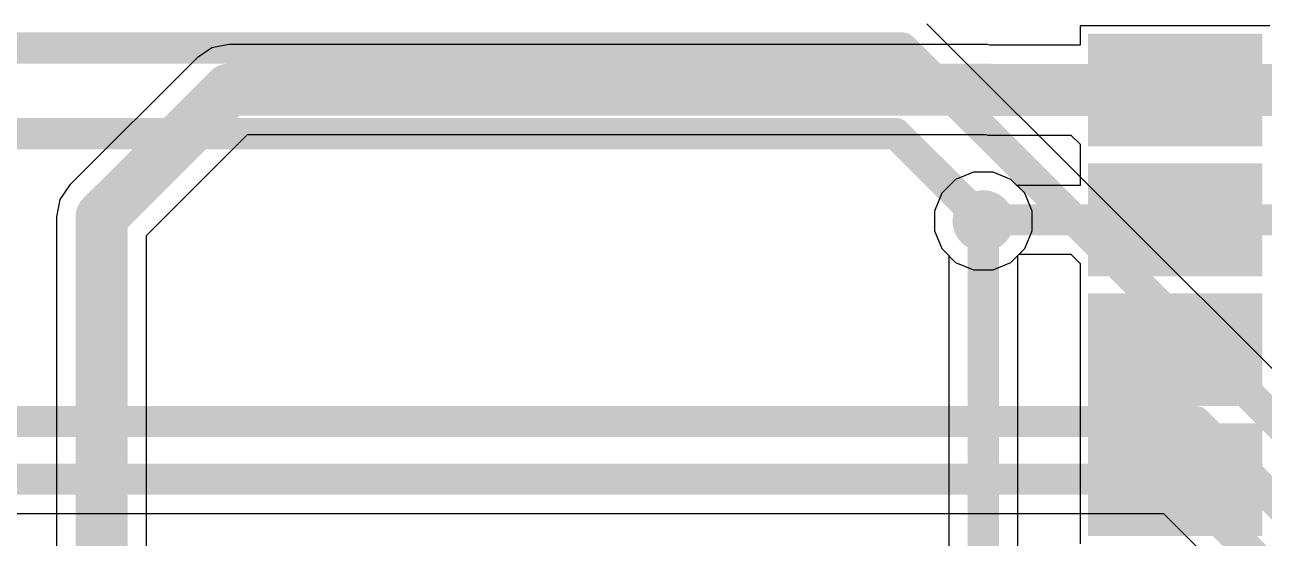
# Model space of a CAD drawing. Header units: inches. Extents: x 0 to 5376, y 0 to 5416.
# Drawn here: x 28.54 to 40.65, y 111.64 to 116.66 of the extents above; entities that cross this region are included whole.
import ezdxf

# ---------------------------------------------------------------- set-up
doc = ezdxf.new("R2010")
doc.units = ezdxf.units.IN
for name, color, linetype in [('Bottom Layer', 5, 'Continuous'), ('Bottom Paste', 16, 'Continuous'), ('Bottom Solder', 6, 'Continuous'), ('Layer 1', 16, 'Continuous'), ('Layer 2', 76, 'Continuous'), ('Top Layer', 1, 'Continuous'), ('Via Holes', 16, 'Continuous')]:
    doc.layers.add(name, color=color, linetype=linetype)

msp = doc.modelspace()

# ---------------------------------------------------------------- hatches: boundary and pattern name
at = {"layer": 'Bottom Layer'}
for points in [[(40.52380134999999, 115.57259969), (39.02380180999999, 115.57259969), (39.02380180999999, 116.47260043), (40.52380134999999, 116.47260043)], [(40.52380134999999, 114.30259969), (39.02380180999999, 114.30259969), (39.02380180999999, 115.20260043), (40.52380134999999, 115.20260043)], [(40.52380134999999, 113.03259969), (39.02380180999999, 113.03259969), (39.02380180999999, 113.93260043), (40.52380134999999, 113.93260043)], [(40.52380134999999, 111.76259969), (39.02380180999999, 111.76259969), (39.02380180999999, 112.66260043), (40.52380134999999, 112.66260043)]]:
    msp.add_hatch(color=5, dxfattribs=at).paths.add_polyline_path(points)
h = msp.add_hatch(color=5, dxfattribs=at)
edge = h.paths.add_edge_path()
edge.add_arc((37.90060238, 114.7422013), 0.2999994, 0, 360)
at = {"layer": 'Bottom Paste'}
for points in [[(40.52380134999999, 115.57259969), (39.02380180999999, 115.57259969), (39.02380180999999, 116.47260043), (40.52380134999999, 116.47260043)], [(40.52380134999999, 114.30259969), (39.02380180999999, 114.30259969), (39.02380180999999, 115.20260043), (40.52380134999999, 115.20260043)], [(40.52380134999999, 113.03259969), (39.02380180999999, 113.03259969), (39.02380180999999, 113.93260043), (40.52380134999999, 113.93260043)], [(40.52380134999999, 111.76259969), (39.02380180999999, 111.76259969), (39.02380180999999, 112.66260043), (40.52380134999999, 112.66260043)]]:
    msp.add_hatch(color=16, dxfattribs=at).paths.add_polyline_path(points)
at = {"layer": 'Bottom Solder'}
for points in [[(40.62540135, 115.47099969), (38.92220181, 115.47099969), (38.92220181, 116.57420043), (40.62540135, 116.57420043)], [(40.62540135, 114.20099969), (38.92220181, 114.20099969), (38.92220181, 115.30420043), (40.62540135, 115.30420043)], [(40.62540135, 112.93099969), (38.92220181, 112.93099969), (38.92220181, 114.03420043), (40.62540135, 114.03420043)], [(40.62540135, 111.66099969), (38.92220181, 111.66099969), (38.92220181, 112.76420043), (40.62540135, 112.76420043)]]:
    msp.add_hatch(color=6, dxfattribs=at).paths.add_polyline_path(points)
at = {"layer": 'Layer 1'}
h = msp.add_hatch(color=16, dxfattribs=at)
edge = h.paths.add_edge_path()
edge.add_arc((37.90060238, 114.7422013), 0.2999994, 0, 360)
at = {"layer": 'Layer 2'}
h = msp.add_hatch(color=76, dxfattribs=at)
edge = h.paths.add_edge_path()
edge.add_arc((37.90060238, 114.7422013), 0.2999994, 0, 360)
at = {"layer": 'Top Layer'}
h = msp.add_hatch(color=1, dxfattribs=at)
edge = h.paths.add_edge_path()
edge.add_arc((37.90060238, 114.7422013), 0.2999994, 0, 360)
at = {"layer": 'Via Holes'}
h = msp.add_hatch(color=7, dxfattribs=at)
edge = h.paths.add_edge_path()
edge.add_arc((37.90060238, 114.7422013), 0.1499997, 0, 360)

# ---------------------------------------------------------------- linework, layer by layer
at = {"layer": 'Bottom Layer'}
for p, q in [((40.70160008, 116.65039916), (38.84600308, 116.65039916)), ((38.84600308, 116.65039916), (38.84600308, 116.46285826)), ((30.3623218, 116.43394798), (30.21948998, 116.33851002)), ((30.5308, 116.46746074), (30.3623218, 116.43394798)), ((30.5308127, 116.4674582), (30.5308, 116.46746074)), ((37.94100108, 116.4674582), (30.5308127, 116.4674582)), ((37.96412778, 116.46285826), (37.94100108, 116.4674582)), ((38.84600308, 116.46285826), (37.96412778, 116.46285826)), ((30.21948998, 116.33851002), (28.97488998, 115.09391002)), ((29.7264582, 114.60023816), (30.71316183999999, 115.5869418)), ((30.71316183999999, 115.5869418), (37.92247432, 115.5869418)), ((37.92247432, 115.5869418), (37.94560102, 115.58234186)), ((37.94560102, 115.58234186), (38.75619884, 115.58234186)), ((38.75619884, 115.58234186), (38.84600308, 115.49253762)), ((38.84600308, 115.49253762), (38.84600054, 115.39480096)), ((38.84600054, 115.39480096), (38.84600308, 115.26779842)), ((37.80556319999999, 115.2200007), (37.62995014, 115.14726018)), ((37.99564156, 115.2200007), (37.80556319999999, 115.2200007)), ((38.17125461999999, 115.14726018), (37.99564156, 115.2200007)), ((38.84600308, 115.26779842), (38.84600308, 115.08926944)), ((28.97488998, 115.09391002), (28.87945456, 114.95108074)), ((37.62995014, 115.14726018), (37.4955435, 115.01285354)), ((38.22924536, 115.08926944), (38.17125461999999, 115.14726018)), ((38.84600308, 115.08926944), (38.22924536, 115.08926944)), ((28.87945456, 114.95108074), (28.8459418, 114.7826)), ((37.4955435, 115.01285354), (37.42280298, 114.83724048)), ((37.42280298, 114.83724048), (37.42280298, 114.64716212)), ((28.8459418, 114.7826), (28.8459418, 108.94847146)), ((29.7264582, 108.94847146), (29.7264582, 114.60023816)), ((37.42280298, 114.64716212), (37.4955435, 114.47154906)), ((37.4955435, 114.47154906), (37.62995014, 114.33714242)), ((37.62995014, 114.33714242), (37.80556319999999, 114.2644019)), ((37.99564156, 114.2644019), (38.17125461999999, 114.33714242)), ((38.17125461999999, 114.33714242), (38.25004288, 114.41593068)), ((38.25004288, 114.41593068), (38.75619884, 114.41593068)), ((38.75619884, 114.41593068), (38.84600308, 114.32612644)), ((38.84600308, 114.32612644), (38.84600054, 114.12480096)), ((37.80556319999999, 114.2644019), (37.99564156, 114.2644019)), ((38.84600054, 114.12480096), (38.84600308, 113.99779842)), ((38.84600308, 113.99779842), (38.84600308, 112.9674017)), ((38.84600308, 112.9674017), (38.84600054, 112.85480096)), ((38.84600054, 112.85480096), (38.84600308, 112.72779842)), ((38.84600308, 112.72779842), (38.84600308, 111.6974017)), ((38.84600308, 111.6974017), (38.84600054, 111.58480096))]:
    msp.add_line(p, q, dxfattribs=at)
for points, const_width in [([(29.2862, 114.7826), (30.5308, 116.0272)], 0.508), ([(30.5308, 116.0272), (37.94100108, 116.0272)], 0.508), ([(37.94100108, 116.0272), (37.94560102, 116.02260006)], 0.508), ([(37.94560102, 116.02260006), (39.77380158, 116.02260006)], 0.508), ([(39.77380158, 116.02260006), (43.30240006, 116.02260006)], 0.508), ([(29.2862, 108.7628), (29.2862, 114.7826)], 0.508), ([(37.90060238, 114.7422013), (37.91100114, 114.75260006)], 0.3048), ([(37.91100114, 114.75260006), (39.77380158, 114.75260006)], 0.3048), ([(39.77380158, 114.75260006), (41.00019993999999, 114.75260006)], 0.3048)]:
    msp.add_lwpolyline(points, dxfattribs=dict(at, const_width=const_width))
for points, const_width in [([(30.4038, 116.0272, 1), (30.6578, 116.0272, 1)], 0.254), ([(30.4038, 116.0272, 1), (30.6578, 116.0272, 1)], 0.254), ([(37.81400108, 116.0272, 1), (38.06800108, 116.0272, 1)], 0.254), ([(37.81400108, 116.0272, 1), (38.06800108, 116.0272, 1)], 0.254), ([(37.81860102, 116.02260006, 1), (38.07260101999999, 116.02260006, 1)], 0.254), ([(37.81860102, 116.02260006, 1), (38.07260101999999, 116.02260006, 1)], 0.254), ([(39.64680157999999, 116.02260006, 1), (39.90080158, 116.02260006, 1)], 0.254), ([(39.64680157999999, 116.02260006, 1), (39.90080158, 116.02260006, 1)], 0.254), ([(29.15919999999999, 114.7826, 1), (29.4132, 114.7826, 1)], 0.254), ([(29.15919999999999, 114.7826, 1), (29.4132, 114.7826, 1)], 0.254), ([(37.82440238, 114.7422013, 1), (37.97680238, 114.7422013, 1)], 0.1524), ([(37.83480114, 114.75260006, 1), (37.98720114, 114.75260006, 1)], 0.1524), ([(37.83480114, 114.75260006, 1), (37.98720114, 114.75260006, 1)], 0.1524), ([(39.69760158, 114.75260006, 1), (39.85000158, 114.75260006, 1)], 0.1524), ([(39.69760158, 114.75260006, 1), (39.85000158, 114.75260006, 1)], 0.1524)]:
    msp.add_lwpolyline(points, format="xyb", close=True, dxfattribs=dict(at, const_width=const_width))
at = {"layer": 'Layer 1'}
for p, q in [((37.80556319999999, 115.2200007), (37.62995014, 115.14726018)), ((37.99564156, 115.2200007), (37.80556319999999, 115.2200007)), ((38.17125461999999, 115.14726018), (37.99564156, 115.2200007)), ((37.62995014, 115.14726018), (37.4955435, 115.01285354)), ((38.30566125999999, 115.01285354), (38.17125461999999, 115.14726018)), ((37.4955435, 115.01285354), (37.42280298, 114.83724048)), ((38.37840178, 114.83724048), (38.30566125999999, 115.01285354)), ((37.42280298, 114.83724048), (37.42280298, 114.64716212)), ((38.37840178, 114.64716212), (38.37840178, 114.83724048)), ((37.42280298, 114.64716212), (37.4955435, 114.47154906)), ((38.30566125999999, 114.47154906), (38.37840178, 114.64716212)), ((37.4955435, 114.47154906), (37.563933, 114.40315956)), ((38.23727176, 114.40315956), (38.30566125999999, 114.47154906)), ((37.563933, 114.40315956), (37.563933, 104.16159762)), ((38.23727176, 104.30105124), (38.23727176, 114.40315956))]:
    msp.add_line(p, q, dxfattribs=at)
at = {"layer": 'Layer 1', "const_width": 0.3048}
msp.add_lwpolyline([(37.90060238, 104.16159762), (37.90060238, 114.7422013)], dxfattribs=at)
at = {"layer": 'Layer 1', "const_width": 0.1524}
msp.add_lwpolyline([(37.82440238, 114.7422013, 1), (37.97680238, 114.7422013, 1)], format="xyb", close=True, dxfattribs=at)
at = {"layer": 'Layer 2'}
for p, q in [((49.3616615, 104.6574615), (37.3474615, 116.6716615)), ((25.70224222, 111.88053062), (39.66234638, 111.88053062)), ((39.66234638, 111.88053062), (47.28833316, 104.25454384))]:
    msp.add_line(p, q, dxfattribs=at)
at = {"layer": 'Layer 2', "const_width": 0.3048}
for points in [[(27.2796, 116.4336), (37.1094, 116.4336)], [(37.1094, 116.4336), (49.1236, 104.4194)], [(19.939, 115.5954), (37.04740368, 115.5954)], [(37.04740368, 115.5954), (37.90060238, 114.7422013)], [(26.1063994, 112.7808006), (39.9747994, 112.7808006)], [(39.9747994, 112.7808006), (48.4124, 104.3432)], [(25.36320048, 112.2172), (39.80179999999999, 112.2172)], [(39.80179999999999, 112.2172), (47.62500254, 104.39399746)]]:
    msp.add_lwpolyline(points, dxfattribs=at)
at = {"layer": 'Layer 2', "const_width": 0.1524}
for points in [[(37.03319999999999, 116.4336, 1), (37.18559999999999, 116.4336, 1)], [(37.03319999999999, 116.4336, 1), (37.18559999999999, 116.4336, 1)], [(36.97120368, 115.5954, 1), (37.12360368, 115.5954, 1)], [(36.97120368, 115.5954, 1), (37.12360368, 115.5954, 1)], [(37.82440238, 114.7422013, 1), (37.97680238, 114.7422013, 1)], [(39.89859939999999, 112.7808006, 1), (40.05099939999999, 112.7808006, 1)], [(39.89859939999999, 112.7808006, 1), (40.05099939999999, 112.7808006, 1)], [(39.7256, 112.2172, 1), (39.878, 112.2172, 1)], [(39.7256, 112.2172, 1), (39.878, 112.2172, 1)]]:
    msp.add_lwpolyline(points, format="xyb", close=True, dxfattribs=at)
at = {"layer": 'Top Layer'}
for p, q in [((37.80556319999999, 115.2200007), (37.62995014, 115.14726018)), ((37.99564156, 115.2200007), (37.80556319999999, 115.2200007)), ((38.17125461999999, 115.14726018), (37.99564156, 115.2200007)), ((37.62995014, 115.14726018), (37.4955435, 115.01285354)), ((38.30566125999999, 115.01285354), (38.17125461999999, 115.14726018)), ((37.4955435, 115.01285354), (37.42280298, 114.83724048)), ((38.37840178, 114.83724048), (38.30566125999999, 115.01285354)), ((37.42280298, 114.83724048), (37.42280298, 114.64716212)), ((38.37840178, 114.64716212), (38.37840178, 114.83724048)), ((37.42280298, 114.64716212), (37.4955435, 114.47154906)), ((38.30566125999999, 114.47154906), (38.37840178, 114.64716212)), ((37.4955435, 114.47154906), (37.62995014, 114.33714242)), ((38.17125461999999, 114.33714242), (38.30566125999999, 114.47154906)), ((37.62995014, 114.33714242), (37.80556319999999, 114.2644019)), ((37.99564156, 114.2644019), (38.17125461999999, 114.33714242)), ((37.80556319999999, 114.2644019), (37.99564156, 114.2644019))]:
    msp.add_line(p, q, dxfattribs=at)

doc.saveas('drawing.dxf')
